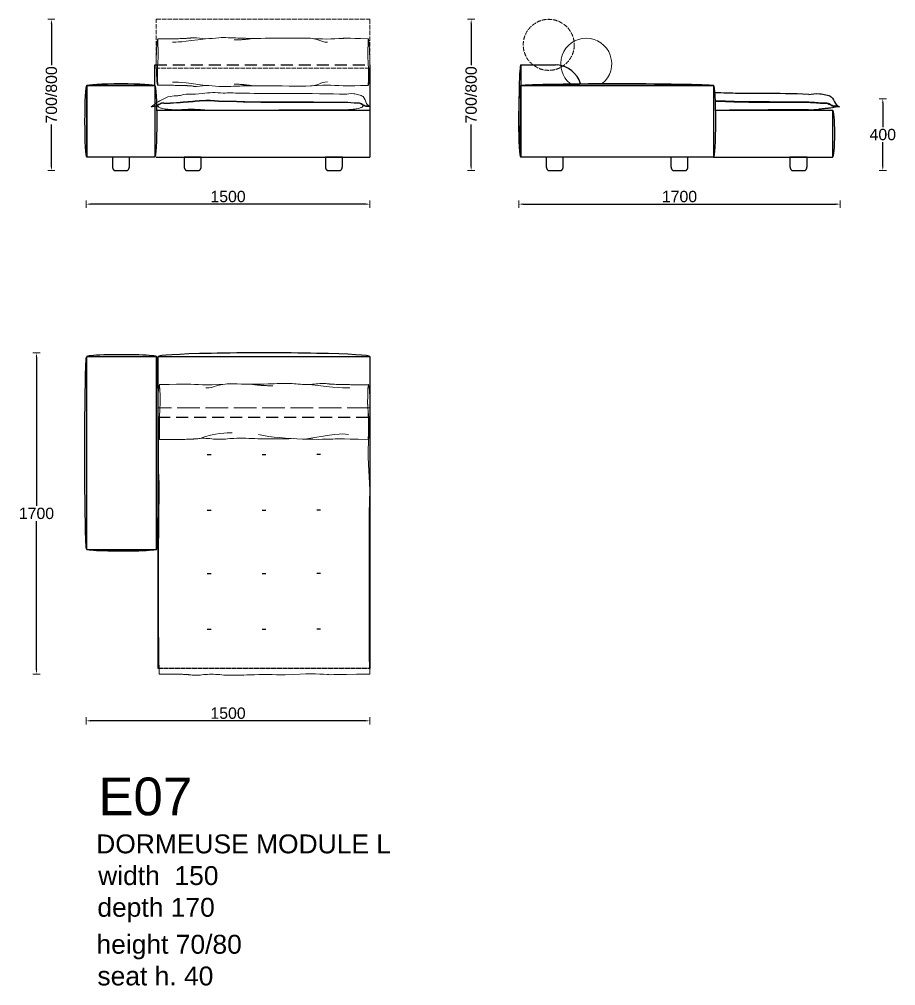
# Model space of a CAD drawing. Header units: millimetres. Extents: x 6668 to 47386, y -6732 to 35544.
# Drawn here: x 42748 to 47386, y 30400 to 35514 of the extents above; entities that cross this region are included whole.
import ezdxf

# ---------------------------------------------------------------- set-up
doc = ezdxf.new("R2010")
doc.units = ezdxf.units.MM
doc.linetypes.add('ACAD_ISO02W100', pattern=[15, 12, -3])
doc.linetypes.add('NASCOSTA', pattern=[9.525, 6.35, -3.175])
doc.layers.add('_ARREDO', color=7, linetype='Continuous')
doc.layers.add('TESTO', color=1, linetype='Continuous')
for name, color, linetype, lineweight in [('_CUSCINO SEDUTA', 8, 'Continuous', 9), ('_QUOTE', 1, 'Continuous', 9), ('_RULLO', 8, 'Continuous', 9)]:
    doc.layers.add(name, color=color, linetype=linetype, lineweight=lineweight)
doc.styles.add('Arial', font='arial.ttf')
doc.styles.get("Standard").update_dxf_attribs({"font": 'arial.ttf'})
doc.dimstyles.new('1_1', dxfattribs={"dimscale": 15, "dimtxt": 4, "dimasz": 1.5, "dimexe": 1.25, "dimexo": 2, "dimtad": 1, "dimtih": 1, "dimtoh": 1, "dimdec": 0, "dimtxsty": 'Standard', "dimcen": 2.5, "dimclrd": 256, "dimclre": 256, "dimclrt": 256, "dimadec": 0, "dimazin": 0, "dimtfac": 1, "dimtdec": 0, "dimtmove": 0, "dimatfit": 3, "dimfxl": 1.25, "dimfxlon": 1, "dimlwe": 0, "dimarcsym": 0})

# ---------------------------------------------------------------- blocks, each defined once
blk = doc.blocks.new('armrest_38')
at = {"layer": '_ARREDO'}
for p, q in [((-19, -101.99), (-19, 0.01)), ((-19, -0.01), (18, 0.01)), ((18, -101.99), (18, 0.01)), ((-19, -101.99), (18, -101.99))]:
    blk.add_line(p, q, dxfattribs=at)
at = {"layer": '_ARREDO', "extrusion": (0, 0, -1)}
for centre, major_axis, ratio, start_param, end_param in [((-19, -50.99), (0, 51), 0.019608, 3.141593, 6.283185), ((-0.5, -101.99), (-18.5, 0), 0.054047, 3.14149, 6.304844)]:
    blk.add_ellipse(centre, major_axis=major_axis, ratio=ratio, start_param=start_param, end_param=end_param, dxfattribs=at)
at = {"layer": '_ARREDO'}
for centre, major_axis, ratio, start_param, end_param in [((-0.5, 0.01), (18.5, 0), 0.054047, -0.000103, 3.163251), ((18, -50.99), (0, 51), 0.019608, 3.141593, 6.283185)]:
    blk.add_ellipse(centre, major_axis=major_axis, ratio=ratio, start_param=start_param, end_param=end_param, dxfattribs=at)
blk = doc.blocks.new('rullo')
at = {"layer": '_RULLO', "linetype": 'ACAD_ISO02W100'}
blk.add_lwpolyline([(-56, -0.02), (56, -0.02), (56, -27.02), (-56, -27.02)], close=True, dxfattribs=at)
at = {"layer": '_RULLO'}
blk.add_ellipse((-55.19, -29.33), major_axis=(0, 14.51), ratio=0.069077, start_param=0, end_param=3.141593, dxfattribs=at)
at = {"layer": '_RULLO', "extrusion": (0, 0, -1)}
blk.add_ellipse((55.17, -29.35), major_axis=(0, 14.51), ratio=0.069077, start_param=0, end_param=3.141593, dxfattribs=at)
at = {"layer": '_RULLO', "lineweight": 9}
for points, degree in [([(-38.66, -14.55), (-39.34, -14.49), (-40.03, -14.43), (-55.19, -14.82)], 3), ([(-54.92, -25.35), (-54.86, -24.66), (-54.8, -23.98), (-55.19, -14.82)], 3), ([(-16.45, -14.39), (-28.32, -15.14), (-33.5, -14.98), (-38.66, -14.55)], 3), ([(-30.79, -16.6), (-25.61, -16.6), (-25.61, -14.39), (-16.45, -14.39)], 3), ([(2.22, -14.44), (-4.02, -14.65), (-10.25, -14.59), (-16.45, -14.39)], 3), ([(-7.11, -14.57), (-1.61, -15.42), (4.73, -15.42)], 2), ([(14.89, -14.26), (10.69, -14.03), (6.45, -14.29), (2.22, -14.44)], 3), ([(23.68, -14.74), (20.77, -14.84), (17.84, -14.42), (14.89, -14.26)], 3), ([(31.55, -14.21), (28.91, -14.13), (26.31, -14.65), (23.68, -14.74)], 3), ([(23.68, -14.74), (38.39, -16.56), (43.41, -16.56), (45.44, -16.56)], 3), ([(34.06, -14.43), (33.19, -14.31), (32.36, -14.24), (31.55, -14.21)], 3), ([(34.06, -14.43), (38.73, -14.95), (55.17, -14.84)], 2), ([(54.91, -25.37), (54.85, -24.69), (54.79, -24), (55.17, -14.84)], 3), ([(-55.19, -43.84), (-55.47, -34.53), (-55.31, -29.93), (-54.92, -25.35)], 3), ([(55.17, -43.86), (55.46, -34.56), (55.29, -29.95), (54.91, -25.37)], 3), ([(-33.82, -43.28), (-26, -40.3), (-19.38, -40.3), (-16.86, -40.3)], 3), ([(44.72, -41.24), (40.7, -40.3), (37.26, -41.29), (21.63, -43.68)], 3), ([(-35.07, -43.42), (-39.75, -43.95), (-55.19, -43.84)], 2), ([(-35.07, -43.42), (-34.2, -43.31), (-33.38, -43.23), (-32.57, -43.21)], 3), ([(-32.57, -43.21), (-29.93, -43.13), (-27.32, -43.65), (-24.7, -43.74)], 3), ([(-24.7, -43.74), (-21.79, -43.84), (-18.86, -43.42), (-15.91, -43.26)], 3), ([(-15.91, -43.26), (-11.71, -43.02), (-7.47, -43.29), (-3.24, -43.44)], 3), ([(-3.24, -43.44), (3, -43.65), (9.23, -43.59), (15.43, -43.39)], 3), ([(-2.83, -41.29), (10.47, -44.08), (32.49, -43.98), (37.64, -43.55)], 3), ([(37.64, -43.55), (38.33, -43.49), (39.01, -43.43), (55.17, -43.82)], 3)]:
    blk.add_open_spline(points, degree=degree, dxfattribs=at)
blk = doc.blocks.new('*D254')
at = {"layer": '_QUOTE', "lineweight": 0, "transparency": 16777216}
for p, q in [((43102.4, 34554.5), (43102.4, 34517)), ((44602.5, 34554.5), (44602.5, 34517))]:
    blk.add_line(p, q, dxfattribs=at)
at = {"layer": '_QUOTE', "lineweight": -2, "transparency": 16777216}
blk.add_line((44580, 34535.8), (43124.9, 34535.8), dxfattribs=at)
at = {"layer": '_QUOTE', "transparency": 16777216}
for points in [[(43124.9, 34539.5), (43124.9, 34532), (43102.4, 34535.8)], [(44580, 34539.5), (44580, 34532), (44602.5, 34535.8)]]:
    blk.add_solid(points, dxfattribs=at)
at = {"layer": 'Defpoints', "color": 0, "transparency": 16777216}
for p in [(43102.4, 34973.7), (44602.5, 34923.5), (43102.4, 34535.8)]:
    blk.add_point(p, dxfattribs=at)
at = {"layer": '_QUOTE', "transparency": 16777216, "insert": (43852.5, 34575.8), "char_height": 60, "attachment_point": 5}
blk.add_mtext('1500', dxfattribs=at)
blk = doc.blocks.new('*D255')
at = {"layer": '_QUOTE', "lineweight": 0, "transparency": 16777216}
for p, q in [((45391.7, 34554.5), (45391.7, 34517)), ((47091.5, 34554.5), (47091.5, 34517))]:
    blk.add_line(p, q, dxfattribs=at)
at = {"layer": '_QUOTE', "lineweight": -2, "transparency": 16777216}
blk.add_line((45414.2, 34535.8), (47069, 34535.8), dxfattribs=at)
at = {"layer": '_QUOTE', "transparency": 16777216}
for points in [[(45414.2, 34539.5), (45414.2, 34532), (45391.7, 34535.8)], [(47069, 34539.5), (47069, 34532), (47091.5, 34535.8)]]:
    blk.add_solid(points, dxfattribs=at)
at = {"layer": 'Defpoints', "color": 0, "transparency": 16777216}
for p in [(45391.7, 35034.4), (47091.5, 34908.7), (47091.5, 34535.8)]:
    blk.add_point(p, dxfattribs=at)
at = {"layer": '_QUOTE', "transparency": 16777216, "insert": (46241.6, 34575.8), "char_height": 60, "attachment_point": 5}
blk.add_mtext('1700', dxfattribs=at)
blk = doc.blocks.new('*D256')
at = {"layer": '_QUOTE', "lineweight": 0, "transparency": 16777216}
for p, q in [((43102.4, 31820.4), (43102.4, 31782.9)), ((44602.5, 31820.4), (44602.5, 31782.9))]:
    blk.add_line(p, q, dxfattribs=at)
at = {"layer": '_QUOTE', "lineweight": -2, "transparency": 16777216}
blk.add_line((44580, 31801.7), (43124.9, 31801.7), dxfattribs=at)
at = {"layer": '_QUOTE', "transparency": 16777216}
for points in [[(43124.9, 31805.4), (43124.9, 31797.9), (43102.4, 31801.7)], [(44580, 31805.4), (44580, 31797.9), (44602.5, 31801.7)]]:
    blk.add_solid(points, dxfattribs=at)
at = {"layer": 'Defpoints', "color": 0, "transparency": 16777216}
for p in [(43102.4, 32239.6), (44602.5, 32189.3), (43102.4, 31801.7)]:
    blk.add_point(p, dxfattribs=at)
at = {"layer": '_QUOTE', "transparency": 16777216, "insert": (43852.5, 31841.7), "char_height": 60, "attachment_point": 5}
blk.add_mtext('1500', dxfattribs=at)
blk = doc.blocks.new('*D257')
at = {"layer": '_QUOTE', "lineweight": 0, "transparency": 16777216}
for p, q in [((42857.6, 33748.9), (42820.1, 33748.9)), ((42857.6, 32049.1), (42820.1, 32049.1))]:
    blk.add_line(p, q, dxfattribs=at)
at = {"layer": '_QUOTE', "lineweight": -2, "transparency": 16777216}
for p, q in [((42838.8, 33726.4), (42838.8, 32939)), ((42838.8, 32071.6), (42838.8, 32859))]:
    blk.add_line(p, q, dxfattribs=at)
at = {"layer": '_QUOTE', "transparency": 16777216}
for points in [[(42835.1, 33726.4), (42842.6, 33726.4), (42838.8, 33748.9)], [(42835.1, 32071.6), (42842.6, 32071.6), (42838.8, 32049.1)]]:
    blk.add_solid(points, dxfattribs=at)
at = {"layer": 'Defpoints', "color": 0, "transparency": 16777216}
for p in [(42838.8, 33748.9), (43767.6, 33748.9), (43693.5, 32049.1)]:
    blk.add_point(p, dxfattribs=at)
at = {"layer": '_QUOTE', "transparency": 16777216, "insert": (42838.8, 32899), "char_height": 60, "attachment_point": 5}
blk.add_mtext('1700', dxfattribs=at)
blk = doc.blocks.new('*D287')
at = {"layer": '_QUOTE', "lineweight": 0, "transparency": 16777216}
for p, q in [((42936.6, 35513.8), (42899.1, 35513.8)), ((42936.6, 34713.8), (42899.1, 34713.8))]:
    blk.add_line(p, q, dxfattribs=at)
at = {"layer": '_QUOTE', "lineweight": -2, "transparency": 16777216}
for p, q in [((42917.8, 35491.3), (42917.8, 35270.7)), ((42917.8, 34736.3), (42917.8, 34956.9))]:
    blk.add_line(p, q, dxfattribs=at)
at = {"layer": '_QUOTE', "transparency": 16777216}
for points in [[(42914.1, 35491.3), (42921.6, 35491.3), (42917.8, 35513.8)], [(42914.1, 34736.3), (42921.6, 34736.3), (42917.8, 34713.8)]]:
    blk.add_solid(points, dxfattribs=at)
at = {"layer": 'Defpoints', "color": 0, "transparency": 16777216}
for p in [(43487.9, 35513.8), (42917.8, 34713.8), (43680.3, 34713.8)]:
    blk.add_point(p, dxfattribs=at)
at = {"layer": '_QUOTE', "transparency": 16777216, "insert": (42917.8, 35113.8), "char_height": 60, "attachment_point": 5, "rotation": 90}
blk.add_mtext('700/800', dxfattribs=at)
blk = doc.blocks.new('*D288')
at = {"layer": '_QUOTE', "lineweight": 0, "transparency": 16777216}
for p, q in [((45157.9, 35513.8), (45120.4, 35513.8)), ((45157.9, 34713.8), (45120.4, 34713.8))]:
    blk.add_line(p, q, dxfattribs=at)
at = {"layer": '_QUOTE', "lineweight": -2, "transparency": 16777216}
for p, q in [((45139.1, 35491.3), (45139.1, 35270.7)), ((45139.1, 34736.3), (45139.1, 34956.9))]:
    blk.add_line(p, q, dxfattribs=at)
at = {"layer": '_QUOTE', "transparency": 16777216}
for points in [[(45135.4, 35491.3), (45142.9, 35491.3), (45139.1, 35513.8)], [(45135.4, 34736.3), (45142.9, 34736.3), (45139.1, 34713.8)]]:
    blk.add_solid(points, dxfattribs=at)
at = {"layer": 'Defpoints', "color": 0, "transparency": 16777216}
for p in [(45709.2, 35513.8), (45139.1, 34713.8), (45901.6, 34713.8)]:
    blk.add_point(p, dxfattribs=at)
at = {"layer": '_QUOTE', "transparency": 16777216, "insert": (45139.1, 35113.8), "char_height": 60, "attachment_point": 5, "rotation": 90}
blk.add_mtext('700/800', dxfattribs=at)
blk = doc.blocks.new('*D310')
at = {"layer": '_QUOTE', "lineweight": 0, "transparency": 16777216}
for p, q in [((47298.9, 35093.9), (47336.4, 35093.9)), ((47298.9, 34713.8), (47336.4, 34713.8))]:
    blk.add_line(p, q, dxfattribs=at)
at = {"layer": '_QUOTE', "lineweight": -2, "transparency": 16777216}
for p, q in [((47317.6, 35071.4), (47317.6, 34943.8)), ((47317.6, 34736.3), (47317.6, 34863.8))]:
    blk.add_line(p, q, dxfattribs=at)
at = {"layer": '_QUOTE', "transparency": 16777216}
for points in [[(47313.9, 35071.4), (47321.4, 35071.4), (47317.6, 35093.9)], [(47313.9, 34736.3), (47321.4, 34736.3), (47317.6, 34713.8)]]:
    blk.add_solid(points, dxfattribs=at)
at = {"layer": 'Defpoints', "color": 0, "transparency": 16777216}
for p in [(46674.1, 35093.9), (46674.1, 34713.8), (47317.6, 34713.8)]:
    blk.add_point(p, dxfattribs=at)
at = {"layer": '_QUOTE', "transparency": 16777216, "insert": (47317.6, 34903.8), "char_height": 60, "attachment_point": 5}
blk.add_mtext('400', dxfattribs=at)
blk = doc.blocks.new('PIEDINO MIAMI SOFT_PANAMA H7CM')
at = {"color": 0, "linetype": 'ByBlock', "lineweight": -2}
for points in [[(45, 0), (-45, 0)], [(-45, 0), (-45, -50.4)], [(-45, -50.4), (-45, -51.2), (-44.9, -52), (-44.8, -52.9), (-44.7, -53.7), (-44.5, -54.5), (-44.4, -55.3), (-44.2, -56.1), (-43.9, -56.9), (-43.7, -57.7), (-43.4, -58.5), (-43.1, -59.3), (-42.7, -60), (-42.4, -60.8), (-42, -61.5), (-41.6, -62.2), (-41.1, -63), (-40.7, -63.6), (-40.2, -64.3), (-39.7, -65), (-39.1, -65.6), (-38.6, -66.2), (-38, -66.8), (-37.4, -67.4), (-36.8, -68), (-36.1, -68.5), (-35.5, -69), (-34.8, -69.5), (-34.1, -70)], [(34.1, -70), (34.8, -69.5), (35.5, -69), (36.1, -68.5), (36.8, -68), (37.4, -67.4), (38, -66.8), (38.6, -66.2), (39.1, -65.6), (39.7, -65), (40.2, -64.3), (40.7, -63.6), (41.1, -63), (41.6, -62.2), (42, -61.5), (42.4, -60.8), (42.7, -60), (43.1, -59.3), (43.4, -58.5), (43.7, -57.7), (43.9, -56.9), (44.2, -56.1), (44.4, -55.3), (44.5, -54.5), (44.7, -53.7), (44.8, -52.9), (44.9, -52), (45, -51.2), (45, -50.4)], [(45, -50.4), (45, 0)], [(-34.1, -70), (34.1, -70)]]:
    blk.add_lwpolyline(points, dxfattribs=at)

msp = doc.modelspace()

# ---------------------------------------------------------------- linework, layer by layer
at = {"layer": '_ARREDO'}
for p, q in [((43465.4, 35163.7), (43465.4, 35273.5)), ((44602.5, 35273.5), (44602.5, 34783.8)), ((45401.7, 35273.5), (45401.7, 34783.8)), ((45401.7, 35273.5), (45563.1, 35273.5)), ((43465.4, 35163.7), (43105.4, 35163.7)), ((43105.4, 35163.7), (43105.4, 34783.8)), ((43105.4, 34783.8), (43105.4, 35163.7)), ((43105.4, 35163.7), (43465.4, 35163.7)), ((43465.4, 35163.7), (43465.4, 34783.8)), ((43465.4, 35163.7), (43465.4, 34783.8)), ((46421.7, 35163.8), (45401.7, 35163.8)), ((45401.7, 35163.8), (45401.7, 34783.8)), ((46421.7, 35163.8), (46421.7, 34783.8)), ((43472.5, 35033.8), (44602.5, 35033.8)), ((46431.1, 35033.7), (47051.5, 35033.7)), ((47051.5, 35033.7), (47051.5, 34783.7)), ((43465.4, 34783.8), (43105.4, 34783.8)), ((43472.5, 34783.8), (44602.5, 34783.8)), ((46421.5, 34783.7), (47051.5, 34783.7)), ((43482.5, 32078.9), (43482.5, 33728.9)), ((43482.5, 33728.9), (44602.5, 33728.9)), ((44602.5, 33728.9), (44602.5, 32078.9)), ((43742.5, 33211.4), (43762.5, 33211.4)), ((44032.5, 33211.4), (44052.5, 33211.4)), ((44342.5, 33211.4), (44322.5, 33211.4)), ((43742.5, 32916.4), (43762.5, 32916.4)), ((44032.5, 32916.4), (44052.5, 32916.4)), ((44342.5, 32916.4), (44322.5, 32916.4)), ((43742.5, 32581.5), (43762.5, 32581.5)), ((44032.5, 32581.5), (44052.5, 32581.5)), ((44342.5, 32581.5), (44322.5, 32581.5)), ((43742.5, 32286.5), (43762.5, 32286.5)), ((44032.5, 32286.5), (44052.5, 32286.5)), ((44342.5, 32286.5), (44322.5, 32286.5))]:
    msp.add_line(p, q, dxfattribs=at)
at = {"layer": '_ARREDO', "linetype": 'NASCOSTA', "ltscale": 10}
msp.add_line((43465.4, 35273.5), (44602.5, 35273.5), dxfattribs=at)
at = {"layer": '_ARREDO', "linetype": 'ACAD_ISO02W100'}
msp.add_line((44602.5, 32078.9), (43482.5, 32078.9), dxfattribs=at)
at = {"layer": '_ARREDO'}
for points in [[(45401.7, 35273.5), (45585.6, 35273.5)], [(45595.1, 35272.1), (45585.6, 35273.5)]]:
    msp.add_lwpolyline(points, dxfattribs=at)
msp.add_lwpolyline([(46421.7, 34783.8), (45401.7, 34783.8), (45401.7, 35163.8), (46421.7, 35163.8)], close=True, dxfattribs=at)
at = {"layer": '_ARREDO', "linetype": 'NASCOSTA', "ltscale": 10}
msp.add_lwpolyline([(43482.5, 33408.9), (44602.5, 33408.9)], dxfattribs=at)
at = {"layer": '_ARREDO'}
msp.add_arc((45584.8, 35134.2), 138.3, 16.3327, 85.719, dxfattribs=at)
for centre, major_axis, ratio, start_param in [((45401.7, 35028.9), (0, 244.6), 0.040884, 0), ((44042.5, 33728.8), (560, 0.1), 0.035879, -0.000011)]:
    msp.add_ellipse(centre, major_axis=major_axis, ratio=ratio, start_param=start_param, end_param=3.141593, dxfattribs=at)
at = {"layer": '_ARREDO', "extrusion": (0, 0, -1)}
for centre, major_axis, ratio in [((43105.4, 34973.7), (0, 189.9), 0.052652), ((43285.4, 35163.7), (180, 0), 0.055556), ((43465.4, 34973.7), (0, -189.9), 0.052652), ((45401.7, 34973.8), (0, 190), 0.052632), ((45911.7, 35163.8), (510, 0), 0.019608), ((46421.7, 34973.8), (0, -190), 0.052632), ((47051.5, 34908.7), (0, -125), 0.08)]:
    msp.add_ellipse(centre, major_axis=major_axis, ratio=ratio, start_param=3.141593, end_param=6.283185, dxfattribs=at)
at = {"layer": '_ARREDO'}
for points in [[(46447.4, 35124.2), (46441.1, 35124.3), (46434.8, 35124.2), (46428.4, 35124.1)], [(46441.6, 35081.1), (46437.8, 35081.1), (46433.9, 35081.1), (46430.1, 35081)], [(46527.1, 35078.4), (46498.6, 35079.7), (46470.2, 35081.1), (46441.6, 35081.1)], [(46523.1, 35122.3), (46482.3, 35122.8), (46464.9, 35124.1), (46447.4, 35124.2)], [(46925.6, 35116.8), (46759.4, 35123.2), (46599.8, 35121.4), (46523.1, 35122.3)], [(46925.6, 35116.8), (46943.6, 35116.7), (46961.3, 35122.4), (46983.7, 35120.2)], [(46983.7, 35120.2), (46994.2, 35119.1), (47005.8, 35116.3), (47015.6, 35114.2)], [(47015.6, 35114.2), (47028.2, 35111.5), (47038.1, 35110), (47044.9, 35104.5)], [(47044.9, 35104.5), (47055.2, 35096.4), (47058.8, 35079.6), (47066.5, 35068.7)], [(46443.2, 35078.7), (46438.9, 35078.7), (46434.5, 35078.6), (46430.1, 35078.6)], [(46500.1, 35032.1), (46477.2, 35031.6), (46454.1, 35031.2), (46431.1, 35031)], [(46528.8, 35075.9), (46500.2, 35077.3), (46471.9, 35078.7), (46443.2, 35078.7)], [(46924, 35034.7), (46564.1, 35034), (46532.2, 35032.9), (46500.1, 35032.1)], [(46925.6, 35076.1), (46573.2, 35076.3), (46550.1, 35077.3), (46527.1, 35078.4)], [(46934.7, 35073.6), (46579.9, 35073.7), (46554.2, 35074.8), (46528.8, 35075.9)], [(46924, 35034.7), (46942.5, 35035.7), (46961.2, 35037.1), (46979.7, 35038.4)], [(46925.6, 35076.1), (46951.6, 35076.4), (46979.2, 35071.4), (47008.4, 35072.4)], [(46934.7, 35073.6), (46951, 35073.8), (46978.1, 35069), (47006.8, 35070)], [(47002.6, 35040.2), (46995.3, 35039), (46987.5, 35038.7), (46979.7, 35038.4)], [(47022.1, 35042.2), (47014.6, 35042.6), (47008.8, 35041.1), (47002.6, 35040.2)], [(47006.8, 35070), (47011.3, 35070.2), (47015.8, 35070.5), (47019.8, 35069.9)], [(47008.4, 35072.4), (47013, 35072.6), (47017.5, 35072.9), (47021.4, 35072.3)], [(47019.8, 35069.9), (47024.3, 35069.2), (47028, 35067.3), (47031.6, 35065.5)], [(47021.4, 35072.3), (47026, 35071.6), (47029.7, 35069.7), (47033.3, 35067.9)], [(47040.3, 35044.1), (47034.3, 35043.6), (47027.4, 35042.1), (47022.1, 35042.2)], [(47031.6, 35065.5), (47035.8, 35063.5), (47039.6, 35061.6), (47043.5, 35059.5)], [(47033.3, 35067.9), (47037.4, 35065.9), (47041.3, 35064), (47045.1, 35061.9)], [(47081.5, 35052), (47059.7, 35047.2), (47056.8, 35044.3), (47040.3, 35044.1)], [(47043.5, 35059.5), (47046.8, 35057.6), (47050.2, 35055.5), (47054.6, 35054.4)], [(47045.1, 35061.9), (47048.5, 35060), (47051.9, 35057.9), (47056.3, 35056.8)], [(47054.6, 35054.4), (47059.3, 35053.2), (47065.1, 35053.1), (47070.7, 35052.8)], [(47056.3, 35056.8), (47060.9, 35055.6), (47066.7, 35055.5), (47072.4, 35055.3)], [(47066.5, 35068.7), (47072.2, 35060.9), (47079.9, 35056.2), (47087.7, 35051.4)], [(47070.7, 35052.8), (47076.6, 35052.6), (47082.1, 35052), (47087.7, 35051.4)], [(47072.4, 35055.3), (47075.8, 35055.1), (47079.4, 35054.8), (47082.7, 35054.5)]]:
    msp.add_open_spline(points, degree=3, dxfattribs=at)
at = {"layer": '_ARREDO', "lineweight": 9}
for points, degree in [([(43485.2, 33323.6), (43485.8, 33330.4), (43486.4, 33337.3), (43482.5, 33428.9)], 3), ([(44598.8, 33323.3), (44599.4, 33330.2), (44600, 33337.1), (44596.1, 33428.7)], 3), ([(43481.4, 33168.5), (43479.3, 33220.2), (43480.9, 33272.1), (43485.2, 33323.6)], 3), ([(44595, 33168.3), (44592.9, 33220), (44594.5, 33271.8), (44598.8, 33323.3)], 3), ([(43488.7, 33032.7), (43488, 33077.9), (43483.3, 33123.2), (43481.4, 33168.5)], 3), ([(44602.3, 33032.5), (44601.6, 33077.6), (44596.9, 33122.9), (44595, 33168.3)], 3), ([(43486.8, 32941.5), (43487.8, 32971.9), (43489.2, 33002.3), (43488.7, 33032.7)], 3), ([(44600.4, 32941.3), (44601.4, 32971.7), (44602.8, 33002.1), (44602.3, 33032.5)], 3), ([(43486.3, 32124.8), (43484.2, 32187.2), (43484.8, 32879.5), (43486.8, 32941.5)], 3), ([(44599.9, 32124.5), (44597.8, 32186.9), (44598.4, 32879.2), (44600.4, 32941.3)], 3), ([(43488.9, 32049.1), (43488.5, 32074.3), (43487.2, 32099.5), (43486.3, 32124.8)], 3), ([(44602.5, 32048.9), (44602.1, 32074.1), (44600.8, 32099.3), (44599.9, 32124.5)], 3), ([(43650, 32045), (43603.3, 32050.2), (43488.9, 32049.1)], 2), ([(43650, 32045), (43658.8, 32043.8), (43667, 32043.1), (43675.1, 32042.8)], 3), ([(43675.1, 32042.8), (43701.5, 32042.1), (43727.6, 32047.2), (43753.8, 32048.1)], 3), ([(43753.8, 32048.1), (43782.9, 32049.1), (43812.2, 32045), (43841.7, 32043.3)], 3), ([(43841.7, 32043.3), (43883.7, 32041), (43926.1, 32043.6), (43968.4, 32045.1)], 3), ([(43968.4, 32045.1), (44030.8, 32047.2), (44093.1, 32046.6), (44155.1, 32044.6)], 3), ([(44155.1, 32044.6), (44273.8, 32052.1), (44325.7, 32050.6), (44377.2, 32046.2)], 3), ([(44377.2, 32046.2), (44384.1, 32045.7), (44390.9, 32045), (44602.5, 32048.9)], 3)]:
    msp.add_open_spline(points, degree=degree, dxfattribs=at)
at = {"layer": '_CUSCINO SEDUTA'}
msp.add_line((43579.8, 35073.4), (43599.5, 35074.8), dxfattribs=at)
for points in [[(43534.7, 35103.1), (43481.7, 35078.6), (43473.2, 35071.7), (43464.5, 35065)], [(43579.8, 35109), (43564.3, 35107.9), (43549, 35106.4), (43534.7, 35103.1)], [(43599.5, 35110.3), (43595.9, 35110), (43592.2, 35109.8), (43579.8, 35109)], [(43650.7, 35117.9), (43638.6, 35118.3), (43628.8, 35119.6), (43599.5, 35110.3)], [(43678.1, 35081.7), (43661.6, 35080.1), (43645.3, 35078), (43628.9, 35077.4)], [(43715.1, 35120.9), (43692.2, 35118.4), (43668.9, 35117.3), (43650.7, 35117.9)], [(43769.8, 35084.6), (43739.4, 35086.6), (43708.4, 35084.8), (43678.1, 35081.7)], [(43771.1, 35082.1), (43740.7, 35084.2), (43709.8, 35082.4), (43679.4, 35079.3)], [(43771.1, 35125.9), (43752.4, 35125.6), (43733.9, 35122.8), (43715.1, 35120.9)], [(43812, 35081.2), (43797.9, 35081.8), (43783.9, 35083.6), (43769.8, 35084.6)], [(43826.5, 35123.8), (43808.1, 35124), (43789.6, 35126.2), (43771.1, 35125.9)], [(43813.4, 35078.7), (43799.2, 35079.4), (43785.2, 35081.2), (43771.1, 35082.1)], [(43863.1, 35081.2), (43846.1, 35081.2), (43828.9, 35080.4), (43812, 35081.2)], [(43867.8, 35124.3), (43854.1, 35124.4), (43840.4, 35123.6), (43826.5, 35123.8)], [(43933.2, 35078.5), (43909.8, 35079.8), (43886.5, 35081.2), (43863.1, 35081.2)], [(43929.9, 35122.4), (43896.4, 35122.9), (43882.1, 35124.1), (43867.8, 35124.3)], [(44469.9, 35116.9), (44333.7, 35123.3), (43993.3, 35121.5), (43929.9, 35122.4)], [(44469.9, 35116.9), (44484.7, 35116.8), (44499.2, 35122.5), (44517.6, 35120.2)], [(44517.6, 35120.2), (44526.2, 35119.2), (44535.7, 35116.3), (44543.8, 35114.2)], [(44543.8, 35114.2), (44554, 35111.6), (44562.2, 35110), (44567.8, 35104.6)], [(44567.8, 35104.6), (44576.2, 35096.4), (44579.1, 35079.7), (44585.5, 35068.8)], [(43464.5, 35065), (43458.2, 35060.2), (43451.8, 35055.4), (43445.5, 35050.6)], [(43459.4, 35054.4), (43454.6, 35054.1), (43450.1, 35053.6), (43445.5, 35053)], [(43459.4, 35052.1), (43454.6, 35051.8), (43450.1, 35051.2), (43445.5, 35050.7)], [(43472.6, 35055.9), (43468.8, 35054.8), (43463.9, 35054.7), (43459.4, 35054.4)], [(43472.6, 35053.6), (43468.8, 35052.4), (43463.9, 35052.3), (43459.4, 35052.1)], [(43481.8, 35061), (43479, 35059.1), (43476.2, 35057), (43472.6, 35055.9)], [(43481.8, 35058.7), (43479, 35056.8), (43476.2, 35054.7), (43472.6, 35053.6)], [(43478.8, 35056.6), (43480.8, 35053.8), (43482.8, 35051), (43486, 35048.9)], [(43491.5, 35067.1), (43488.1, 35065), (43484.9, 35063.2), (43481.8, 35061)], [(43491.5, 35064.7), (43488.1, 35062.7), (43484.9, 35060.8), (43481.8, 35058.7)], [(43486, 35048.9), (43489.8, 35046.5), (43495.3, 35044.9), (43500.6, 35043.3)], [(43501.1, 35071.5), (43497.5, 35070.7), (43494.4, 35068.8), (43491.5, 35067.1)], [(43501.1, 35069.1), (43497.5, 35068.4), (43494.4, 35066.5), (43491.5, 35064.7)], [(43500.6, 35043.3), (43505.5, 35041.9), (43510.2, 35040.3), (43515.2, 35039.4)], [(43511.9, 35071.5), (43508.1, 35071.8), (43504.4, 35072.1), (43501.1, 35071.5)], [(43511.9, 35069.2), (43508.1, 35069.4), (43504.4, 35069.7), (43501.1, 35069.1)], [(43579.8, 35073.4), (43557.6, 35071.5), (43535.4, 35070.1), (43511.9, 35071.5)], [(43579.8, 35071.1), (43557.6, 35069.2), (43535.4, 35067.7), (43511.9, 35069.2)], [(43515.2, 35039.4), (43521.2, 35038.2), (43527.6, 35037.9), (43534.1, 35037.6)], [(43573.2, 35034.4), (43560.2, 35035.3), (43547.1, 35036.5), (43534.1, 35037.6)], [(43664.4, 35037.8), (43634.1, 35038.1), (43603.6, 35036.1), (43573.2, 35034.4)], [(43599.5, 35072.8), (43595.9, 35072.5), (43592.2, 35072.2), (43579.8, 35071.1)], [(43628.9, 35077.4), (43619.1, 35077), (43609.3, 35077.1), (43599.5, 35074.8)], [(43630.2, 35074.9), (43620, 35074.6), (43609.8, 35074.7), (43599.5, 35072.8)], [(43679.4, 35079.3), (43663, 35077.6), (43646.7, 35075.5), (43630.2, 35074.9)], [(43750.6, 35033.3), (43721.9, 35034.9), (43693.2, 35037.4), (43664.4, 35037.8)], [(43911.1, 35032.2), (43857.7, 35030.6), (43804, 35030.3), (43750.6, 35033.3)], [(43864.4, 35078.7), (43847.4, 35078.7), (43830.3, 35078), (43813.4, 35078.7)], [(43934.6, 35076), (43911.1, 35077.4), (43887.9, 35078.8), (43864.4, 35078.7)], [(44468.6, 35034.7), (43963.5, 35034.1), (43937.4, 35033), (43911.1, 35032.2)], [(44469.9, 35076.2), (43971, 35076.4), (43952, 35077.4), (43933.2, 35078.5)], [(44477.4, 35073.7), (43976.5, 35073.7), (43955.4, 35074.8), (43934.6, 35076)], [(44468.6, 35034.7), (44483.8, 35035.8), (44499.1, 35037.1), (44514.3, 35038.4)], [(44469.9, 35076.2), (44491.2, 35076.4), (44513.9, 35071.5), (44537.8, 35072.5)], [(44477.4, 35073.7), (44490.8, 35073.9), (44513, 35069.1), (44536.5, 35070.1)], [(44533.1, 35040.2), (44527.1, 35039.1), (44520.7, 35038.8), (44514.3, 35038.4)], [(44547.7, 35044.1), (44542.9, 35042.7), (44538.1, 35041.2), (44533.1, 35040.2)], [(44536.5, 35070.1), (44540.2, 35070.2), (44543.9, 35070.6), (44547.2, 35069.9)], [(44537.8, 35072.5), (44541.6, 35072.7), (44545.3, 35073), (44548.5, 35072.3)], [(44547.2, 35069.9), (44550.9, 35069.2), (44553.9, 35067.3), (44556.9, 35065.6)], [(44562.3, 35049.7), (44558.6, 35047.3), (44553.1, 35045.8), (44547.7, 35044.1)], [(44548.5, 35072.3), (44552.2, 35071.6), (44555.3, 35069.7), (44558.2, 35068)], [(44556.9, 35065.6), (44560.3, 35063.5), (44563.4, 35061.6), (44566.6, 35059.5)], [(44558.2, 35068), (44561.6, 35065.9), (44564.8, 35064.1), (44567.9, 35061.9)], [(44569.6, 35057.5), (44567.5, 35054.7), (44565.6, 35051.9), (44562.3, 35049.7)], [(44566.6, 35059.5), (44569.4, 35057.6), (44572.2, 35055.5), (44575.7, 35054.4)], [(44567.9, 35061.9), (44570.7, 35060), (44573.5, 35058), (44577.1, 35056.8)], [(44575.7, 35054.4), (44579.6, 35053.2), (44584.4, 35053.2), (44589, 35052.9)], [(44577.1, 35056.8), (44580.9, 35055.7), (44585.7, 35055.6), (44590.3, 35055.3)], [(44585.5, 35068.8), (44590.1, 35061), (44596.5, 35056.3), (44602.9, 35051.5)], [(44589, 35052.9), (44593.7, 35052.6), (44598.3, 35052.1), (44602.9, 35051.5)], [(44590.3, 35055.3), (44593.1, 35055.1), (44596, 35054.9), (44598.8, 35054.6)]]:
    msp.add_open_spline(points, degree=3, dxfattribs=at)
at = {"layer": '_RULLO', "linetype": 'ACAD_ISO02W100', "ltscale": 2}
msp.add_lwpolyline([(43472.5, 35513.8), (44602.5, 35513.8), (44602.5, 35254.5), (43472.5, 35254.5)], close=True, dxfattribs=at)
msp.add_circle((45549.8, 35378.8), 135, dxfattribs=at)
at = {"layer": '_RULLO'}
msp.add_arc((45748.2, 35278.8), 135, 308.8611, 231.156, dxfattribs=at)
msp.add_ellipse((43480.5, 35287.5), major_axis=(0, -122.9), ratio=0.065265, start_param=3.141593, end_param=6.283185, dxfattribs=at)
at = {"layer": '_RULLO', "extrusion": (0, 0, -1)}
msp.add_ellipse((44594.5, 35288), major_axis=(0, 122.6), ratio=0.065432, start_param=-0.000114, end_param=3.139138, dxfattribs=at)
at = {"layer": '_RULLO', "lineweight": 9}
for points, degree in [([(43670.1, 35416.7), (43612.6, 35409.3), (43480.5, 35410.4)], 2), ([(43482.7, 35305), (43483.1, 35311.9), (43484.2, 35318.8), (43480.5, 35410.4)], 3), ([(43733.1, 35411.4), (43615.4, 35393.2), (43575.3, 35393.2), (43559, 35393.2)], 3), ([(43650, 35414.5), (43657, 35415.7), (43663.6, 35416.4), (43670.1, 35416.7)], 3), ([(43670.1, 35416.7), (43691.2, 35417.4), (43712.1, 35412.3), (43733.1, 35411.4)], 3), ([(43733.1, 35411.4), (43756.3, 35410.4), (43779.8, 35414.5), (43803.4, 35416.2)], 3), ([(43803.4, 35416.2), (43837, 35418.5), (43870.9, 35415.9), (43904.7, 35414.4)], 3), ([(43979.4, 35413.1), (43935.4, 35404.6), (43884.7, 35404.6)], 2), ([(43904.7, 35414.4), (43954.6, 35412.3), (44005, 35412.8), (44264.1, 35414.8)], 3), ([(44264.1, 35414.8), (44359.1, 35407.4), (44400.5, 35408.9), (44461.8, 35413.2)], 3), ([(44378.8, 35392.7), (44337.4, 35392.7), (44337.4, 35414.8), (44264.1, 35414.8)], 3), ([(44461.8, 35413.2), (44467.3, 35413.8), (44472.7, 35414.4), (44594.5, 35410.6)], 3), ([(44592.4, 35305.3), (44591.9, 35312.1), (44591.4, 35319), (44594.5, 35410.6)], 3), ([(43480.5, 35164.6), (43478.2, 35257.7), (43479.6, 35272.9), (43482.7, 35305)], 3), ([(44594.5, 35164.4), (44596.7, 35261.4), (44595.3, 35274.9), (44592.4, 35305.3)], 3), ([(43670.1, 35160.5), (43612.6, 35165.7), (43480.5, 35164.6)], 2), ([(43733.1, 35163.6), (43615.4, 35181.8), (43575.3, 35181.8), (43559, 35181.8)], 3), ([(43670.1, 35158.3), (43691.2, 35157.6), (43712.1, 35162.7), (43733.1, 35163.6)], 3), ([(43733.1, 35163.6), (43756.3, 35164.6), (43779.8, 35160.5), (43803.4, 35158.8)], 3), ([(43803.4, 35158.8), (43837, 35156.5), (43870.9, 35159.1), (43904.7, 35160.6)], 3), ([(43979.4, 35161.9), (43935.4, 35170.4), (43884.7, 35170.4)], 2), ([(43904.7, 35160.6), (43954.6, 35162.7), (44005, 35162.2), (44264.1, 35160.1)], 3), ([(44378.8, 35182.3), (44337.4, 35182.3), (44337.4, 35160.1), (44264.1, 35160.1)], 3), ([(44264.1, 35160.1), (44359.1, 35167.6), (44400.5, 35166.1), (44461.8, 35161.7)], 3), ([(44461.8, 35161.7), (44467.3, 35161.2), (44472.7, 35160.5), (44594.5, 35164.4)], 3)]:
    msp.add_open_spline(points, degree=degree, dxfattribs=at)

# ---------------------------------------------------------------- block references
at = {"layer": '_ARREDO'}
for p in [(43285.4, 34783.8), (43665.4, 34783.8), (44412.5, 34783.8), (45581.7, 34783.8), (46241.7, 34783.8), (46871.5, 34783.8)]:
    msp.add_blockref('PIEDINO MIAMI SOFT_PANAMA H7CM', p, dxfattribs=at)
at = {"layer": '_ARREDO', "xscale": 10, "yscale": 10, "zscale": 10}
for name, p in [('armrest_38', (43294.4, 33728.8)), ('rullo', (44042.5, 33728.9))]:
    msp.add_blockref(name, p, dxfattribs=at)

# ---------------------------------------------------------------- texts
at = {"layer": 'TESTO', "style": 'Arial'}
for s, height, p in [('E07', 200, (43165.7, 31301.6)), ('DORMEUSE MODULE L', 100, (43154.9, 31100.3)), ('width  150', 100, (43165.3, 30932.6)), ('depth 170', 100, (43160.9, 30764.8)), ('height 70/80', 100, (43156.5, 30569.2)), ('seat h. 40', 100, (43161.4, 30401.4))]:
    msp.add_text(s, height=height, dxfattribs=at).set_placement(p)

# ---------------------------------------------------------------- dimensions: what is measured, and where the dimension line sits
at = {"layer": '_QUOTE'}
for base, p1, p2, picture, middle in [((42917.8, 34713.8), (43487.9, 35513.8), (43680.3, 34713.8), '*D287', (42917.8, 35113.8)), ((45139.1, 34713.8), (45709.2, 35513.8), (45901.6, 34713.8), '*D288', (45139.1, 35113.8))]:
    dim = msp.add_linear_dim(base=base, p1=p1, p2=p2, angle=90, text='700/800', dimstyle='1_1', dxfattribs=at)
    dim.commit()
    dim.dimension.update_dxf_attribs({"geometry": picture, "text_midpoint": middle, "text_rotation": 90})
dim = msp.add_linear_dim(base=(47317.6, 34713.8), p1=(46674.1, 35093.9), p2=(46674.1, 34713.8), angle=90, text='400', dimstyle='1_1', dxfattribs=at)
dim.commit()
dim.dimension.update_dxf_attribs({"geometry": '*D310', "text_midpoint": (47317.6, 34903.8)})
for base, p1, p2, angle, picture, middle in [((47091.5, 34535.8), (45391.7, 35034.4), (47091.5, 34908.7), 180, '*D255', (46241.6, 34575.8)), ((43102.4, 34535.8), (44602.5, 34923.5), (43102.4, 34973.7), 180, '*D254', (43852.5, 34575.8)), ((42838.8, 33748.9), (43693.5, 32049.1), (43767.6, 33748.9), 90, '*D257', (42838.8, 32899)), ((43102.4, 31801.7), (44602.5, 32189.3), (43102.4, 32239.6), 180, '*D256', (43852.5, 31841.7))]:
    dim = msp.add_linear_dim(base=base, p1=p1, p2=p2, angle=angle, dimstyle='1_1', dxfattribs=at)
    dim.commit()
    dim.dimension.update_dxf_attribs({"geometry": picture, "text_midpoint": middle})

doc.saveas('drawing.dxf')
